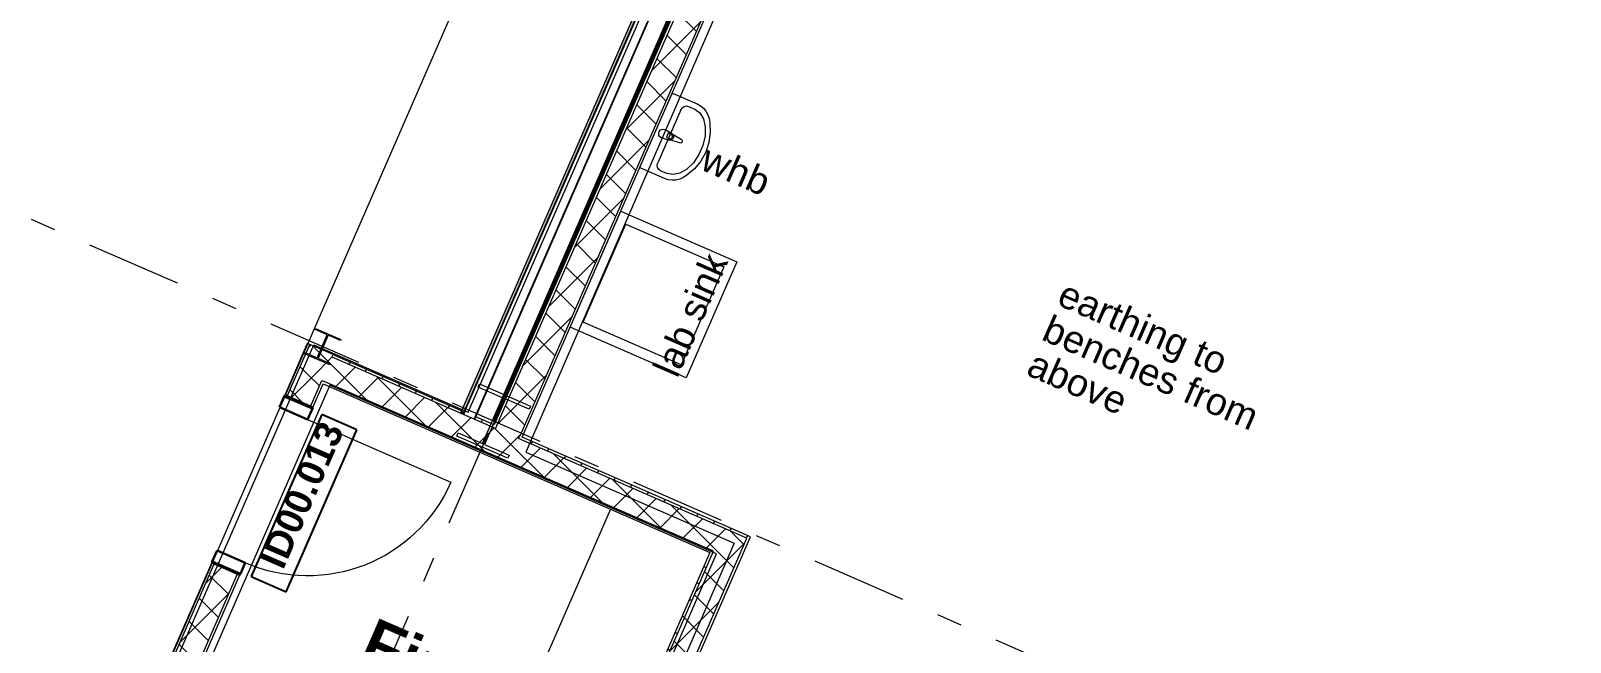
# Model space of a CAD drawing. Header units: millimetres. Extents: x -99530 to 1067232, y -97212 to 137997.
# Drawn here: x -3665 to 4847, y -14791 to -11410 of the extents above; entities that cross this region are included whole.
import ezdxf
from ezdxf.enums import TextEntityAlignment as Align

# ---------------------------------------------------------------- set-up
doc = ezdxf.new("R2010")
doc.units = ezdxf.units.MM
doc.header["$MEASUREMENT"] = 0
doc.linetypes.add('Double Dashed', pattern=[1093.611073, 529.166651, -211.666656, 141.111112, -211.666656])
for name, color, linetype in [('A-25-M_Wall_Int', 7, 'Continuous'), ('COLUMN.IFC Import', 7, 'Continuous'), ('New_A-05-M_Gross_Int_Circulation', 7, 'Continuous'), ('New_A-05-M_Gross_Int_Computing', 7, 'Continuous'), ('New_A-15-MG_Structural_Grid_Phase_2', 7, 'Continuous'), ('New_A-20-M_Floor_Slab', 7, 'Continuous'), ('New_A-25-M_Wall_Int', 7, 'Continuous'), ('New_A-35-M_FFE-Zone', 7, 'Continuous'), ('New_A-35-M_FFE_Sanitary', 7, 'Continuous'), ('New_ArchiCAD Door Markers', 7, 'Continuous'), ('New_ArchiCAD Doors', 7, 'Continuous')]:
    doc.layers.add(name, color=color, linetype=linetype)
for name, color, linetype, lineweight in [('A-25-M_Wall_Int_Pen_No__1', 7, 'Continuous', 13), ('COLUMN.IFC Import_Pen_No__2', 8, 'Continuous', 15), ('New_A-20-M_Floor_Slab_Pen_No__89', 8, 'Continuous', 20), ('New_A-25-M_Wall_Int_Pen_No__1', 7, 'Continuous', 13), ('New_A-35-M_FFE_Sanitary_Pen_No__4', 7, 'Continuous', 20), ('New_A-95-P_Drawing_Pen_No__156', 5, 'Continuous', 50), ('New_A-95-P_Text_1_50_GA_Pen_No__1', 7, 'Continuous', 13), ('New_ArchiCAD Door Markers_Pen_No__1', 7, 'Continuous', 13), ('New_ArchiCAD Door Markers_Pen_No__5', 7, 'Continuous', 25), ('New_ArchiCAD Doors_Pen_No__1', 7, 'Continuous', 13), ('New_ArchiCAD Zone Stamps_Pen_No__6', 7, 'Continuous', 35), ('New_ArchiCAD Zone Stamps_Pen_No__9', 7, 'Continuous', 13)]:
    doc.layers.add(name, color=color, linetype=linetype, lineweight=lineweight)
for name, color, linetype, lineweight, true_color in [('A-25-M_Wall_Int_Pen_No__107', 7, 'Continuous', 15, 0xa6a6a6), ('New_A-05-M_Gross_Int_Circulation_Pen_No__74', 7, 'Continuous', 20, 0x606060), ('New_A-05-M_Gross_Int_Computing_Pen_No__74', 7, 'Continuous', 20, 0x606060), ('New_A-15-MG_Structural_Grid_Phase_2_Pen_No__222', 7, 'Continuous', 13, 0x65af33), ('New_A-25-M_Wall_Int_Pen_No__107', 7, 'Continuous', 15, 0xa6a6a6), ('New_A-35-M_FFE-Zone_Pen_No__74', 7, 'Continuous', 20, 0x606060), ('New_A-35-M_FFE_Sanitary_Pen_No__64', 7, 'Continuous', 20, 0x606060), ('New_ArchiCAD Doors_Pen_No__43', 7, 'Continuous', 30, 0x444444), ('New_ArchiCAD Doors_Pen_No__63', 7, 'Continuous', 20, 0x606060)]:
    doc.layers.add(name, color=color, linetype=linetype, lineweight=lineweight, true_color=true_color)
doc.styles.add('GENERATED_STYLE_1', font='')
doc.styles.add('GENERATED_STYLE_2', font='')
doc.styles.add('GENERATED_STYLE_3', font='')
doc.styles.add('GENERATED_STYLE_4', font='')
doc.styles.get('GENERATED_STYLE_1').set_extended_font_data('Arial', bold=True)
doc.styles.get('GENERATED_STYLE_2').set_extended_font_data('Swis721 BT', bold=True)
doc.styles.get('GENERATED_STYLE_3').set_extended_font_data('Arial')
doc.styles.get('GENERATED_STYLE_4').set_extended_font_data('Swis721 BT')
doc.linetypes.add('Double Slash', pattern='A,0,[6,EC-MA-00-GF-DR-A-00361 Phase 2 Hub Ground Floor GA-S2-P191.Shx,S=15.679012,R=0,X=0,Y=0],-1975.555563,0', length=1975.555563)
pattern_1 = [(66.4404, (0, 0), (-158.7675, 69.2305), [0, -100]), (66.4404, (-59.4, 80.45), (-158.7675, 69.2305), [0, -100])]
pattern_2 = [(45, (0, 0), (-91.9239, 91.9239), []), (135, (0, 0), (91.9239, 91.9239), [])]
pattern_3 = [(156.4404, (0, 0), (69.2305, 158.7675), [0, -100]), (156.4404, (-80.45, -59.4), (69.2305, 158.7675), [0, -100])]
pattern_4 = [(246.4404, (0, 0), (-158.7675, 69.2305), [0, -100]), (246.4404, (59.4, -80.45), (-158.7675, 69.2305), [0, -100])]
pattern_5 = [(66.4404, (0, 0), (-158.7675, 69.2305), [0, -100]), (66.4404, (-59.4, 80.45), (-158.7675, 69.2305), [0, -100])]

# ---------------------------------------------------------------- blocks, each defined once
blk = doc.blocks.new('First Aid_INB 0154_78_2', base_point=(-1492.7, -15963))
at = {"layer": 'New_A-35-M_FFE-Zone_Pen_No__74', "linetype": 'Continuous'}
for p, q in [((-2012.1, -13370.2), (-3095, -15853.8)), ((126.4, -14302.7), (-2012.1, -13370.2)), ((-956.6, -16786.3), (126.4, -14302.7))]:
    blk.add_line(p, q, dxfattribs=at)
at = {"layer": 'New_ArchiCAD Zone Stamps_Pen_No__9'}
for tag, height, style, p in [('ROOM_NAME', 250, 'GENERATED_STYLE_1', (-1758.3, -14650.8)), ('zoneNameLine2', 250, 'GENERATED_STYLE_1', (-1946.7, -15082.9)), ('ROOM_NUMBER', 200, 'GENERATED_STYLE_3', (-2135.1, -15503.6)), ('measuredAreaCode', 200, 'GENERATED_STYLE_3', (-2292.2, -15863.7)), ('DUMMY_649', 200, 'GENERATED_STYLE_3', (-1984.8, -15997.8)), ('DUMMY_650', 200, 'GENERATED_STYLE_3', (-1635.2, -16150.2)), ('DUMMY_651', 133.3, 'GENERATED_STYLE_3', (-1356, -16256.7))]:
    blk.add_attdef(tag, text='', height=height, rotation=336.44041, dxfattribs=dict(at, style=style)).set_placement(p, align=Align.TOP_LEFT)
blk = doc.blocks.new('Reception _ Foyer_INB 0101_83_2', base_point=(-14362.8, -24718.3))
at = {"layer": 'New_A-05-M_Gross_Int_Circulation_Pen_No__74', "linetype": 'Continuous'}
for p, q in [((-1246.5, -13518.5), (366.7, -9818.9)), ((-4021, -17551.9), (-2100, -13146.4)), ((-2100, -13146.4), (-1246.5, -13518.5))]:
    blk.add_line(p, q, dxfattribs=at)
at = {"layer": 'New_ArchiCAD Zone Stamps_Pen_No__6'}
for tag, height, style, p in [('ROOM_NAME', 250, 'GENERATED_STYLE_1', (-15222, -23147.2)), ('zoneNameLine2', 250, 'GENERATED_STYLE_1', (-15410.4, -23579.3)), ('ROOM_NUMBER', 200, 'GENERATED_STYLE_3', (-15598.9, -24000)), ('measuredAreaCode', 200, 'GENERATED_STYLE_3', (-15755.9, -24360.1)), ('DUMMY_649', 200, 'GENERATED_STYLE_3', (-15448.5, -24494.2)), ('DUMMY_650', 200, 'GENERATED_STYLE_3', (-14819.3, -24768.5)), ('DUMMY_651', 133.3, 'GENERATED_STYLE_3', (-14540, -24875.1))]:
    blk.add_attdef(tag, text='', height=height, rotation=336.44041, dxfattribs=dict(at, style=style)).set_placement(p, align=Align.TOP_LEFT)
blk = doc.blocks.new('Image Engineering Workshop_INB 0108_97_2', base_point=(4436.2, -10684.3))
at = {"layer": 'New_A-05-M_Gross_Int_Computing_Pen_No__74', "linetype": 'Continuous'}
for p, q in [((2232.2, -6454.7), (-927, -13740.2)), ((-927, -13740.2), (224.5, -14242.3)), ((224.5, -14242.3), (-898.6, -16824.5))]:
    blk.add_line(p, q, dxfattribs=at)
at = {"layer": 'New_ArchiCAD Zone Stamps_Pen_No__6'}
for tag, height, style, p in [('ROOM_NAME', 250, 'GENERATED_STYLE_1', (2680.7, -8722.4)), ('zoneNameLine2', 250, 'GENERATED_STYLE_1', (2492.3, -9154.5)), ('ROOM_NUMBER', 200, 'GENERATED_STYLE_3', (2303.8, -9575.2)), ('measuredAreaCode', 200, 'GENERATED_STYLE_3', (2146.8, -9935.3)), ('ROOM_WALLS_PRM', 200, 'GENERATED_STYLE_3', (2454.2, -10069.4)), ('DUMMY_649', 200, 'GENERATED_STYLE_3', (3083.4, -10343.7)), ('DUMMY_650', 133.3, 'GENERATED_STYLE_3', (3362.7, -10450.3))]:
    blk.add_attdef(tag, text='', height=height, rotation=336.44041, dxfattribs=dict(at, style=style)).set_placement(p, align=Align.TOP_LEFT)
blk = doc.blocks.new('Slab_35_2', base_point=(-44734.1, -52924.7))
at = {"layer": 'New_A-20-M_Floor_Slab_Pen_No__89', "linetype": 'Continuous', "flags": 128}
blk.add_lwpolyline([(-44734.1, -52924.7), (-44734.3, -52924.7, -0.179811), (-34721.5, -33027.7), (-34721.9, -33027.2), (-25959.6, -24873.2), (-20981.6, -27043.9), (-17009.6, -17934.7), (-17703.3, -17189.1), (-11222.9, -11158.5), (-10852.6, -11556.4), (-2918.7, -4173.2), (921.4, -599.8), (3259.5, -1619.3), (2636.4, -2195.9), (2144.4, -3324.3), (-4596.3, -18782.9), (-10337.1, -31948.3), (-13252, -30677.2), (-20095.3, -46371.2, -0.415568), (-30017.2, -50195.9), (-38342, -69287.7, -0.234037), (-41521.4, -64901.1, -0.022084), (-42146.9, -60901.4), (-44895.7, -59706.6, -0.043731)], format="xyb", close=True, dxfattribs=at)
blk = doc.blocks.new('Door 19_9')
at = {"layer": 'New_ArchiCAD Doors_Pen_No__1', "linetype": 'Continuous'}
for p, q in [((-505, 0), (-505, -15)), ((505, 0), (505, -15)), ((-505, -15), (-505, -155)), ((505, -15), (505, -155)), ((-505, -155), (-505, -170)), ((505, -155), (505, -170))]:
    blk.add_line(p, q, dxfattribs=at)
at = {"layer": 'New_ArchiCAD Doors_Pen_No__43', "linetype": 'Continuous'}
for p, q in [((-498, 0), (-505, 0)), ((-505, 0), (-505, -170)), ((-432, 0), (-498, 0)), ((-498, 0), (-498, -170)), ((-432, -170), (-432, 0)), ((498, 0), (432, 0)), ((432, 0), (432, -170)), ((498, 0), (505, 0)), ((498, -170), (498, 0)), ((505, 0), (505, -170)), ((-498, -170), (-505, -170)), ((-498, -170), (-432, -170)), ((432, -170), (498, -170)), ((498, -170), (505, -170))]:
    blk.add_line(p, q, dxfattribs=at)
at = {"layer": 'New_ArchiCAD Doors_Pen_No__63', "linetype": 'Continuous'}
blk.add_line((432, 0), (432, 864), dxfattribs=at)
blk.add_arc((432, 0), 864, 90, 180, dxfattribs=at)
blk = doc.blocks.new('Door Stamp 17_28')
at = {"layer": 'New_ArchiCAD Door Markers_Pen_No__5', "linetype": 'Continuous'}
for p, q in [((488.6, -230), (-488.6, -230)), ((-488.6, -230), (-488.6, -441.8)), ((488.6, -441.8), (488.6, -230)), ((-488.6, -441.8), (488.6, -441.8)), ((-488.6, -441.8), (488.6, -441.8))]:
    blk.add_line(p, q, dxfattribs=at)
at = {"layer": 'New_ArchiCAD Door Markers_Pen_No__1', "style": 'GENERATED_STYLE_2'}
blk.add_attdef('AC_WIDO_ID', text='', height=150, dxfattribs=at).set_placement((-429.7, -397), align=Align.BOTTOM_LEFT)
blk = doc.blocks.new('Wall_372_2', base_point=(-4088, -17615.2))
at = {"layer": 'New_A-25-M_Wall_Int_Pen_No__107', "linetype": 'Continuous'}
h = blk.add_hatch(dxfattribs=at)
h.set_pattern_fill('Plaster_0002', color=256, style=0, pattern_type=2)
h.set_pattern_definition(pattern_1)
h.paths.add_polyline_path([(-2136.1, -13138.8), (-2260.9, -13425), (-2247.1, -13431), (-2122.3, -13144.8)])
h = blk.add_hatch(dxfattribs=at)
h.set_pattern_fill('Concrete_Block_0002', color=256, style=0, pattern_type=2)
h.set_pattern_definition(pattern_2)
h.paths.add_polyline_path([(-2128.3, -13158.5), (-2184.3, -13286.9), (-2055.9, -13342.8), (-2000, -13214.5)])
h = blk.add_hatch(dxfattribs=at)
h.set_pattern_fill('Concrete_Block_0002', color=256, style=0, pattern_type=2)
h.set_pattern_definition(pattern_2)
h.paths.add_polyline_path([(-2000, -13214.5), (-1994, -13200.7), (-2122.3, -13144.8), (-2128.3, -13158.5)])
h = blk.add_hatch(dxfattribs=at)
h.set_pattern_fill('Concrete_Block_0002', color=256, style=0, pattern_type=2)
h.set_pattern_definition(pattern_2)
h.paths.add_polyline_path([(-2000, -13214.5), (-2055.9, -13342.8), (-2042.2, -13348.8), (-1986.2, -13220.5)])
h = blk.add_hatch(dxfattribs=at)
h.set_pattern_fill('Plaster_0002', color=256, style=0, pattern_type=2)
h.set_pattern_definition(pattern_1)
h.paths.add_polyline_path([(-1994, -13200.7), (-2000, -13214.5), (-1986.2, -13220.5), (-1980.2, -13206.7)])
h = blk.add_hatch(dxfattribs=at)
h.set_pattern_fill('Concrete_Block_0002', color=256, style=0, pattern_type=2)
h.set_pattern_definition(pattern_2)
h.paths.add_polyline_path([(-2184.3, -13286.9), (-2247.1, -13431), (-2118.8, -13486.9), (-2055.9, -13342.8)])
h = blk.add_hatch(dxfattribs=at)
h.set_pattern_fill('Plaster_0002', color=256, style=0, pattern_type=2)
h.set_pattern_definition(pattern_1)
h.paths.add_polyline_path([(-2061.9, -13356.6), (-2118.8, -13486.9), (-2105, -13492.9), (-2048.2, -13362.6)])
h = blk.add_hatch(dxfattribs=at)
h.set_pattern_fill('Plaster_0002', color=256, style=0, pattern_type=2)
h.set_pattern_definition(pattern_1)
h.paths.add_polyline_path([(-2055.9, -13342.8), (-2061.9, -13356.6), (-2048.2, -13362.6), (-2042.2, -13348.8)])
h = blk.add_hatch(dxfattribs=at)
h.set_pattern_fill('Plaster_0002', color=256, style=0, pattern_type=2)
h.set_pattern_definition(pattern_1)
h.paths.add_polyline_path([(-3387.7, -16009.2), (-3374, -16015.2), (-2650.8, -14356.8), (-2664.6, -14350.8)])
h = blk.add_hatch(dxfattribs=at)
h.set_pattern_fill('Concrete_Block_0002', color=256, style=0, pattern_type=2)
h.set_pattern_definition(pattern_2)
h.paths.add_polyline_path([(-2650.8, -14356.8), (-3279.2, -15798), (-3150.9, -15853.9), (-2522.5, -14412.7)])
h = blk.add_hatch(dxfattribs=at)
h.set_pattern_fill('Plaster_0002', color=256, style=0, pattern_type=2)
h.set_pattern_definition(pattern_1)
h.paths.add_polyline_path([(-3144.9, -15840.2), (-3131.2, -15846.2), (-2508.7, -14418.7), (-2522.5, -14412.7)])
at = {"layer": 'New_A-25-M_Wall_Int_Pen_No__1', "linetype": 'Continuous'}
for p, q in [((-2247.1, -13431), (-2122.3, -13144.8)), ((-2000, -13214.5), (-1994, -13200.7)), ((-1986.2, -13220.5), (-2000, -13214.5)), ((-2118.8, -13486.9), (-2055.9, -13342.8)), ((-2055.9, -13342.8), (-2042.2, -13348.8)), ((-2247.1, -13431), (-2260.9, -13425)), ((-2118.8, -13486.9), (-2247.1, -13431)), ((-2105, -13492.9), (-2118.8, -13486.9)), ((-3374, -16015.2), (-2650.8, -14356.8)), ((-2650.8, -14356.8), (-2664.6, -14350.8)), ((-2522.5, -14412.7), (-2650.8, -14356.8)), ((-3150.9, -15853.9), (-2522.5, -14412.7)), ((-2508.7, -14418.7), (-2522.5, -14412.7))]:
    blk.add_line(p, q, dxfattribs=at)
at = {"layer": 'New_A-25-M_Wall_Int_Pen_No__1', "linetype": 'Continuous', "flags": 128}
for points in [[(-2136.1, -13138.8), (-2260.9, -13425)], [(-2122.3, -13144.8), (-2136.1, -13138.8)], [(-1994, -13200.7), (-2122.3, -13144.8)], [(-1980.2, -13206.7), (-1994, -13200.7)], [(-2105, -13492.9), (-2048.2, -13362.6)], [(-2664.6, -14350.8), (-3387.7, -16009.2)], [(-3131.2, -15846.2), (-2508.7, -14418.7)]]:
    blk.add_lwpolyline(points, dxfattribs=at)
at = {"layer": 'New_ArchiCAD Door Markers'}
ref = blk.add_blockref('Door Stamp 17_28', (-2462.7, -13887.9), dxfattribs=dict(at, rotation=66.4404115839965))
ref.add_attrib('AC_WIDO_ID', 'ID00.013', dxfattribs={"layer": 'New_ArchiCAD Door Markers_Pen_No__1', "color": 7, "height": 150, "rotation": 66.44041, "style": 'GENERATED_STYLE_2'}).set_placement((-2229.5, -14413.6), align=Align.BOTTOM_LEFT)
at = {"layer": 'New_ArchiCAD Doors', "color": 251, "linetype": 'Continuous', "lineweight": 20, "true_color": 0x606060, "xscale": -1, "zscale": 1000, "rotation": 246.4404115839965}
blk.add_blockref('Door 19_9', (-2306.9, -13955.8), dxfattribs=at)
blk = doc.blocks.new('Wall_373_2', base_point=(-2204, -13294.6))
at = {"layer": 'A-25-M_Wall_Int_Pen_No__107', "linetype": 'Continuous'}
blk.add_hatch(color=256, dxfattribs=at).paths.add_polyline_path([(-1288.7, -13524.7), (-1274.9, -13530.6), (-1268.9, -13516.9), (-1282.7, -13510.9)])
at = {"layer": 'A-25-M_Wall_Int_Pen_No__107', "linetype": 'Continuous', "lineweight": 0, "true_color": 0x535353}
for points in [[(-1274.9, -13530.6), (-1272.2, -13531.8), (-1266.2, -13518.1), (-1268.9, -13516.9)], [(-1213.5, -13557.4), (-1210.7, -13558.6), (-1204.7, -13544.9), (-1207.5, -13543.7)]]:
    blk.add_hatch(color=251, dxfattribs=at).paths.add_polyline_path(points)
at = {"layer": 'New_A-25-M_Wall_Int_Pen_No__107', "linetype": 'Continuous'}
h = blk.add_hatch(dxfattribs=at)
h.set_pattern_fill('Concrete_Block_0002', color=256, style=0, pattern_type=2)
h.set_pattern_definition(pattern_2)
h.paths.add_polyline_path([(-1095.9, -13608.7), (-1986.2, -13220.5), (-2042.2, -13348.8), (-1151.8, -13737.1)])
h = blk.add_hatch(dxfattribs=at)
h.set_pattern_fill('Plaster_0002', color=256, style=0, pattern_type=2)
h.set_pattern_definition(pattern_3)
h.paths.add_polyline_path([(-1282.7, -13510.9), (-1980.2, -13206.7), (-1986.2, -13220.5), (-1288.7, -13524.7)])
h = blk.add_hatch(dxfattribs=at)
h.set_pattern_fill('Plaster_0002', color=256, style=0, pattern_type=2)
h.set_pattern_definition(pattern_3)
h.paths.add_polyline_path([(110, -14287.3), (-2042.2, -13348.8), (-2048.2, -13362.6), (90.2, -14295)])
h = blk.add_hatch(dxfattribs=at)
h.set_pattern_fill('Plaster_0002', color=256, style=0, pattern_type=2)
h.set_pattern_definition(pattern_3)
h.paths.add_polyline_path([(-1210.7, -13558.6), (-1109.6, -13602.7), (-1103.6, -13589), (-1204.7, -13544.9)])
h = blk.add_hatch(dxfattribs=at)
h.set_pattern_fill('Concrete_Block_0002', color=256, style=0, pattern_type=2)
h.set_pattern_definition(pattern_2)
h.paths.add_polyline_path([(-1151.8, -13737.1), (-1023.5, -13793), (-967.5, -13664.7), (-1095.9, -13608.7)])
h = blk.add_hatch(dxfattribs=at)
h.set_pattern_fill('Plaster_0002', color=256, style=0, pattern_type=2)
h.set_pattern_definition(pattern_3)
h.paths.add_polyline_path([(-1109.6, -13602.7), (-1095.9, -13608.7), (-1089.9, -13595), (-1103.6, -13589)])
h = blk.add_hatch(dxfattribs=at)
h.set_pattern_fill('Concrete_Block_0002', color=256, style=0, pattern_type=2)
h.set_pattern_definition(pattern_2)
h.paths.add_polyline_path([(-1095.9, -13608.7), (-967.5, -13664.7), (-961.5, -13650.9), (-1089.9, -13595)])
h = blk.add_hatch(dxfattribs=at)
h.set_pattern_fill('Concrete_Block_0002', color=256, style=0, pattern_type=2)
h.set_pattern_definition(pattern_2)
h.paths.add_polyline_path([(-1023.5, -13793), (110, -14287.3), (294.3, -14214.9), (-967.5, -13664.7)])
h = blk.add_hatch(dxfattribs=at)
h.set_pattern_fill('Plaster_0002', color=256, style=0, pattern_type=2)
h.set_pattern_definition(pattern_3)
h.paths.add_polyline_path([(-967.5, -13664.7), (-953.8, -13670.7), (-947.8, -13656.9), (-961.5, -13650.9)])
h = blk.add_hatch(dxfattribs=at)
h.set_pattern_fill('Plaster_0002', color=256, style=0, pattern_type=2)
h.set_pattern_definition(pattern_3)
h.paths.add_polyline_path([(-953.8, -13670.7), (294.3, -14214.9), (314, -14207.1), (-947.8, -13656.9)])
at = {"layer": 'A-25-M_Wall_Int_Pen_No__1', "linetype": 'Continuous'}
for p, q in [((-1282.7, -13510.9), (-1288.7, -13524.7)), ((-1268.9, -13516.9), (-1274.9, -13530.6)), ((-1266.2, -13518.1), (-1272.2, -13531.8)), ((-1207.5, -13543.7), (-1213.5, -13557.4)), ((-1210.7, -13558.6), (-1204.7, -13544.9))]:
    blk.add_line(p, q, dxfattribs=at)
at = {"layer": 'New_A-25-M_Wall_Int_Pen_No__1', "linetype": 'Continuous'}
for p, q in [((-1095.9, -13608.7), (-1986.2, -13220.5)), ((110, -14287.3), (-2042.2, -13348.8)), ((-1089.9, -13595), (-1095.9, -13608.7)), ((-967.5, -13664.7), (-961.5, -13650.9)), ((294.3, -14214.9), (-967.5, -13664.7))]:
    blk.add_line(p, q, dxfattribs=at)
at = {"layer": 'New_A-25-M_Wall_Int_Pen_No__1', "linetype": 'Continuous', "flags": 128}
for points in [[(-1282.7, -13510.9), (-1980.2, -13206.7)], [(-2048.2, -13362.6), (90.2, -14295)], [(-1103.6, -13589), (-1204.7, -13544.9)], [(314, -14207.1), (-947.8, -13656.9)]]:
    blk.add_lwpolyline(points, dxfattribs=at)
blk = doc.blocks.new('Wall_381_2', base_point=(2185.8, -6470.5))
at = {"layer": 'New_A-25-M_Wall_Int_Pen_No__107', "linetype": 'Continuous'}
h = blk.add_hatch(dxfattribs=at)
h.set_pattern_fill('Concrete_Block_0002', color=256, style=0, pattern_type=2)
h.set_pattern_definition(pattern_2)
h.paths.add_polyline_path([(2049.8, -6394.8), (-1089.9, -13595), (-961.5, -13650.9), (2234.1, -6322.4)])
h = blk.add_hatch(dxfattribs=at)
h.set_pattern_fill('Plaster_0002', color=256, style=0, pattern_type=2)
h.set_pattern_definition(pattern_4)
h.paths.add_polyline_path([(2234.1, -6322.4), (-961.5, -13650.9), (-947.8, -13656.9), (2253.8, -6314.7)])
h = blk.add_hatch(dxfattribs=at)
h.set_pattern_fill('Plaster_0002', color=256, style=0, pattern_type=2)
h.set_pattern_definition(pattern_4)
h.paths.add_polyline_path([(2030, -6402.5), (-1103.6, -13589), (-1089.9, -13595), (2049.8, -6394.8)])
at = {"layer": 'New_A-25-M_Wall_Int_Pen_No__1', "linetype": 'Continuous'}
for p, q in [((2234.1, -6322.4), (-961.5, -13650.9)), ((2049.8, -6394.8), (-1089.9, -13595))]:
    blk.add_line(p, q, dxfattribs=at)
at = {"layer": 'New_A-25-M_Wall_Int_Pen_No__1', "linetype": 'Continuous', "flags": 128}
for points in [[(-947.8, -13656.9), (2253.8, -6314.7)], [(2030, -6402.5), (-1103.6, -13589)]]:
    blk.add_lwpolyline(points, dxfattribs=at)
blk = doc.blocks.new('Wall_384_2', base_point=(90.2, -14295))
at = {"layer": 'New_A-25-M_Wall_Int_Pen_No__107', "linetype": 'Continuous'}
h = blk.add_hatch(dxfattribs=at)
h.set_pattern_fill('Concrete_Block_0002', color=256, style=0, pattern_type=2)
h.set_pattern_definition(pattern_2)
h.paths.add_polyline_path([(-850.6, -16840.6), (294.3, -14214.9), (110, -14287.3), (-979, -16784.6)])
h = blk.add_hatch(dxfattribs=at)
h.set_pattern_fill('Plaster_0002', color=256, style=0, pattern_type=2)
h.set_pattern_definition(pattern_5)
h.paths.add_polyline_path([(-836.9, -16846.6), (314, -14207.1), (294.3, -14214.9), (-850.6, -16840.6)])
h = blk.add_hatch(dxfattribs=at)
h.set_pattern_fill('Plaster_0002', color=256, style=0, pattern_type=2)
h.set_pattern_definition(pattern_5)
h.paths.add_polyline_path([(-979, -16784.6), (110, -14287.3), (90.2, -14295), (-992.7, -16778.6)])
at = {"layer": 'New_A-25-M_Wall_Int_Pen_No__1', "linetype": 'Continuous'}
for p, q in [((-850.6, -16840.6), (294.3, -14214.9)), ((-979, -16784.6), (110, -14287.3))]:
    blk.add_line(p, q, dxfattribs=at)
at = {"layer": 'New_A-25-M_Wall_Int_Pen_No__1', "linetype": 'Continuous', "flags": 128}
for points in [[(-836.9, -16846.6), (314, -14207.1)], [(90.2, -14295), (-992.7, -16778.6)]]:
    blk.add_lwpolyline(points, dxfattribs=at)
blk = doc.blocks.new('Wall_474_2', base_point=(-1272.7, -13700.7))
at = {"layer": 'A-25-M_Wall_Int_Pen_No__107', "linetype": 'Continuous', "lineweight": 0, "true_color": 0x535353}
for points in [[(-1204.7, -13544.9), (1928.9, -6358.5), (1926.1, -6357.3), (-1207.5, -13543.7)], [(380.1, -9735.3), (-1268.9, -13516.9), (-1266.2, -13518.1), (382.8, -9736.5)]]:
    blk.add_hatch(color=251, dxfattribs=at).paths.add_polyline_path(points)
at = {"layer": 'A-25-M_Wall_Int_Pen_No__107', "linetype": 'Continuous'}
blk.add_hatch(color=256, dxfattribs=at).paths.add_polyline_path([(333.5, -9804.4), (-1282.7, -13510.9), (-1268.9, -13516.9), (347.3, -9810.4)])
at = {"layer": 'A-25-M_Wall_Int_Pen_No__1', "linetype": 'Continuous'}
for p, q in [((-1207.5, -13543.7), (1926.1, -6357.3)), ((-1266.2, -13518.1), (382.8, -9736.5)), ((-1268.9, -13516.9), (347.3, -9810.4))]:
    blk.add_line(p, q, dxfattribs=at)
at = {"layer": 'A-25-M_Wall_Int_Pen_No__1', "linetype": 'Continuous', "flags": 128}
for points in [[(-1204.7, -13544.9), (1928.9, -6358.5)], [(333.5, -9804.4), (-1282.7, -13510.9)]]:
    blk.add_lwpolyline(points, dxfattribs=at)
blk = doc.blocks.new('Column 24')
at = {"layer": 'COLUMN.IFC Import_Pen_No__2', "linetype": 'Continuous'}
for p, q in [((-76.1, 76.2), (76.1, 76.2)), ((-76.1, 69.4), (-76.1, 76.2)), ((-2.9, 69.4), (-76.1, 69.4)), ((-2.9, -69.4), (-2.9, 69.4)), ((2.9, 69.4), (2.9, -69.4)), ((76.1, 69.4), (2.9, 69.4)), ((76.1, 76.2), (76.1, 69.4)), ((-76.1, -69.4), (-2.9, -69.4)), ((-76.1, -76.2), (-76.1, -69.4)), ((76.1, -76.2), (-76.1, -76.2)), ((2.9, -69.4), (76.1, -69.4)), ((76.1, -69.4), (76.1, -76.2))]:
    blk.add_line(p, q, dxfattribs=at)
blk = doc.blocks.new('Column 97')
at = {"layer": 'COLUMN.IFC Import_Pen_No__2', "linetype": 'Continuous'}
for p, q in [((-153.7, 157.25), (153.7, 157.25)), ((-153.7, 138.55), (-153.7, 157.25)), ((-6, 138.55), (-153.7, 138.55)), ((-6, -138.55), (-6, 138.55)), ((6, 138.55), (6, -138.55)), ((153.7, 138.55), (6, 138.55)), ((153.7, 157.25), (153.7, 138.55)), ((-153.7, -138.55), (-6, -138.55)), ((-153.7, -157.25), (-153.7, -138.55)), ((153.7, -157.25), (-153.7, -157.25)), ((6, -138.55), (153.7, -138.55)), ((153.7, -138.55), (153.7, -157.25))]:
    blk.add_line(p, q, dxfattribs=at)
blk = doc.blocks.new('Cabinet Base Triple Door 19_2')
at = {"layer": 'New_A-35-M_FFE_Sanitary_Pen_No__4', "linetype": 'Continuous'}
for p, q in [((0, 600), (1479.4, 600)), ((895.5, 555), (895.5, 95)), ((1425.5, 575), (915.5, 575)), ((1190.4, 559), (1150.5, 559)), ((1150.5, 559), (1150.5, 494)), ((1161.5, 545), (1161.5, 347.1)), ((1161.5, 494), (1161.5, 545)), ((1179.5, 347.2), (1179.5, 545)), ((1179.5, 545), (1179.5, 494)), ((1190.4, 494), (1190.4, 559)), ((1445.5, 95), (1445.5, 555)), ((945.5, 455), (945.5, 145)), ((1375.5, 475), (965.5, 475)), ((1150.5, 494), (1161.5, 494)), ((1161.5, 493), (1150.8, 493)), ((1150.8, 493), (1150.8, 458)), ((1150.8, 458), (1161.5, 458)), ((1161.5, 458), (1161.5, 493)), ((1179.5, 494), (1190.4, 494)), ((1190.2, 493), (1179.5, 493)), ((1179.5, 493), (1179.5, 458)), ((1179.5, 458), (1190.2, 458)), ((1190.2, 458), (1190.2, 493)), ((1395.5, 145), (1395.5, 455)), ((965.5, 125), (1375.5, 125)), ((0, 0), (1479.4, 0)), ((915.5, 75), (1425.5, 75))]:
    blk.add_line(p, q, dxfattribs=at)
for centre, radius, start, end in [((915.5, 555), 20, 90, 180), ((1170.5, 545), 9, 0, 180), ((1170.5, 545), 9, 0, 180), ((1425.5, 555), 20, 0, 90), ((965.5, 455), 20, 90, 180), ((1375.5, 455), 20, 0, 90), ((1170.5, 347.1), 9, 180.14724, 0.14724), ((915.5, 95), 20, 180, 270), ((965.5, 145), 20, 180, 270), ((1375.5, 145), 20, 270, 0), ((1425.5, 95), 20, 270, 0)]:
    blk.add_arc(centre, radius, start, end, dxfattribs=at)
blk.add_point((965.5, 125), dxfattribs=at)
blk = doc.blocks.new('Basin 19_2')
at = {"layer": 'New_A-35-M_FFE_Sanitary_Pen_No__64', "linetype": 'Continuous'}
for p, q in [((-218.2, 0), (-219.4, -0.1)), ((0, 0), (-218.2, 0)), ((218.2, 0), (0, 0)), ((219.4, -0.1), (218.2, 0)), ((-224.9, -5.2), (-225, -6.3)), ((-225, -6.3), (-225, -150)), ((-224.6, -4.1), (-224.9, -5.2)), ((-224.1, -3.1), (-224.6, -4.1)), ((-223.4, -2.2), (-224.1, -3.1)), ((-222.6, -1.5), (-223.4, -2.2)), ((-221.6, -0.8), (-222.6, -1.5)), ((-220.5, -0.4), (-221.6, -0.8)), ((-219.4, -0.1), (-220.5, -0.4)), ((-160.2, -81.2), (160.2, -81.2)), ((-25, -43.8), (-21, -85.7)), ((-13.6, -83.5), (-13.6, -68.7)), ((-13.6, -68.7), (13.6, -68.7)), ((13.6, -68.7), (13.6, -83.5)), ((21, -85.7), (25, -43.8)), ((220.5, -0.4), (219.4, -0.1)), ((221.6, -0.8), (220.5, -0.4)), ((222.6, -1.5), (221.6, -0.8)), ((223.4, -2.2), (222.6, -1.5)), ((224.1, -3.1), (223.4, -2.2)), ((224.6, -4.1), (224.1, -3.1)), ((224.9, -5.2), (224.6, -4.1)), ((225, -6.3), (224.9, -5.2)), ((225, -150), (225, -6.3)), ((-225, -150), (-223, -171.2)), ((-194.3, -112.5), (-194.3, -150)), ((-194.3, -150), (-186.4, -184.3)), ((-17.7, -95.2), (-11.1, -148.2)), ((11.1, -148.2), (17.7, -95.2)), ((186.4, -184.3), (194.3, -150)), ((194.3, -150), (194.3, -112.5)), ((223, -171.2), (225, -150)), ((-223, -171.2), (-217.1, -191.7)), ((-217.1, -191.7), (-207.4, -211)), ((-207.4, -211), (-194.2, -228.5)), ((-194.2, -228.5), (-177.9, -243.7)), ((-186.4, -184.3), (-163.5, -215.9)), ((-177.9, -243.7), (-159.1, -256.1)), ((-163.5, -215.9), (-127.3, -242.1)), ((-127.3, -242.1), (-80.7, -260.9)), ((80.7, -260.9), (127.3, -242.1)), ((127.3, -242.1), (163.5, -215.9)), ((159.1, -256.1), (177.9, -243.7)), ((163.5, -215.9), (186.4, -184.3)), ((177.9, -243.7), (194.2, -228.5)), ((194.2, -228.5), (207.4, -211)), ((207.4, -211), (217.1, -191.7)), ((217.1, -191.7), (223, -171.2)), ((-159.1, -256.1), (-109.5, -280.2)), ((-109.5, -280.2), (-55.8, -295)), ((-80.7, -260.9), (-27.7, -270.6)), ((-55.8, -295), (0, -300)), ((-27.7, -270.6), (27.7, -270.6)), ((0, -300), (55.8, -295)), ((27.7, -270.6), (80.7, -260.9)), ((55.8, -295), (109.5, -280.2)), ((109.5, -280.2), (159.1, -256.1))]:
    blk.add_line(p, q, dxfattribs=at)
for centre, radius, start, end in [((0, -43.8), 25, 0, 180), ((0, -83.5), 13.6, 180, 0), ((0, -83.8), 21.1, 185.16961, 212.77103), ((0, -83.8), 21.1, 212.77103, 327.22897), ((0, -146.8), 11.2, 187.13892, 352.86108), ((0, -83.8), 21.1, 327.22897, 354.83039)]:
    blk.add_arc(centre, radius, start, end, dxfattribs=at)
for centre, start_param, end_param in [((-160.2, -112.5), 4.712389, 6.283185), ((160.2, -112.5), 3.141593, 4.712389)]:
    blk.add_ellipse(centre, major_axis=(-34.1, 0), ratio=0.916667, start_param=start_param, end_param=end_param, dxfattribs=at)
blk = doc.blocks.new('Mop Sink 19')
at = {"layer": 'New_A-35-M_FFE_Sanitary_Pen_No__64', "linetype": 'Continuous'}
for p, q in [((350, 0), (-350, 0)), ((-350, 0), (-350, -700)), ((350, -700), (350, 0)), ((-295, -55), (-295, -645)), ((295, -55), (-295, -55)), ((295, -645), (295, -55)), ((-295, -645), (295, -645)), ((-350, -700), (350, -700))]:
    blk.add_line(p, q, dxfattribs=at)
blk = doc.blocks.new('Standard grid marker_8')
at = {"layer": 'New_A-15-MG_Structural_Grid_Phase_2_Pen_No__222', "linetype": 'Double Dashed'}
blk.add_line((705.1, 0), (32130.3, 0), dxfattribs=at)
at = {"layer": 'New_A-15-MG_Structural_Grid_Phase_2_Pen_No__222', "style": 'GENERATED_STYLE_4'}
for tag, p in [('AC_MarkerText_1_0', (-500, 43.4)), ('AC_MarkerText_1_1', (33335.4, 43.4))]:
    blk.add_attdef(tag, text='', height=350, rotation=180, dxfattribs=at).set_placement(p, align=Align.MIDDLE_CENTER)
blk = doc.blocks.new('Standard grid marker_20')
at = {"layer": 'New_A-15-MG_Structural_Grid_Phase_2_Pen_No__222', "linetype": 'Double Dashed'}
blk.add_line((1905, 0), (37382, 0), dxfattribs=at)
at = {"layer": 'New_A-15-MG_Structural_Grid_Phase_2_Pen_No__222', "style": 'GENERATED_STYLE_4'}
for tag, p in [('AC_MarkerText_1_0', (-500, 946.2)), ('AC_MarkerText_1_1', (39787, 946.2))]:
    blk.add_attdef(tag, text='', height=350, rotation=270, dxfattribs=at).set_placement(p, align=Align.MIDDLE_CENTER)

msp = doc.modelspace()

# ---------------------------------------------------------------- linework, layer by layer
at = {"layer": 'New_A-95-P_Drawing_Pen_No__156', "linetype": 'Double Slash', "flags": 128}
msp.add_lwpolyline([(1958.2, -6540.7), (-1106.1, -13568.1)], dxfattribs=at)

# ---------------------------------------------------------------- block references
at = {"layer": 'A-25-M_Wall_Int', "color": 250, "lineweight": 50, "true_color": 0x2a2a2a}
msp.add_blockref('Wall_474_2', (-1272.7, -13700.7), dxfattribs=at)
at = {"layer": 'COLUMN.IFC Import', "linetype": 'Continuous', "zscale": 1000, "rotation": 336.4404115839877}
for name, p in [('Column 24', (-2051, -13156)), ('Column 97', (-1105.9, -13568.1))]:
    msp.add_blockref(name, p, dxfattribs=at)
at = {"layer": 'New_A-05-M_Gross_Int_Circulation', "linetype": 'Continuous'}
msp.add_blockref('Reception _ Foyer_INB 0101_83_2', (-14362.8, -24718.3), dxfattribs=at)
at = {"layer": 'New_A-05-M_Gross_Int_Computing', "linetype": 'Continuous'}
msp.add_blockref('Image Engineering Workshop_INB 0108_97_2', (4436.2, -10684.3), dxfattribs=at)
at = {"layer": 'New_A-15-MG_Structural_Grid_Phase_2', "color": 8, "linetype": 'Continuous', "lineweight": 15, "zscale": 1000}
for name, p, rotation in [('Standard grid marker_20', (-9543.7, -32918), 66.44041158399293), ('Standard grid marker_8', (15837, -20956.1), 156.4404115839929)]:
    msp.add_blockref(name, p, dxfattribs=dict(at, rotation=rotation))
at = {"layer": 'New_A-20-M_Floor_Slab', "color": 8, "linetype": 'Continuous', "lineweight": 20}
msp.add_blockref('Slab_35_2', (-44734.1, -52924.7), dxfattribs=at)
at = {"layer": 'New_A-25-M_Wall_Int', "color": 250, "lineweight": 50, "true_color": 0x2a2a2a}
for name, p in [('Wall_381_2', (2185.8, -6470.5)), ('Wall_372_2', (-4088, -17615.2)), ('Wall_373_2', (-2204, -13294.6)), ('Wall_384_2', (90.2, -14295))]:
    msp.add_blockref(name, p, dxfattribs=at)
at = {"layer": 'New_A-35-M_FFE-Zone', "linetype": 'Continuous'}
ref = msp.add_blockref('First Aid_INB 0154_78_2', (-1492.7, -15963), dxfattribs=at)
ref.add_attrib('ROOM_NAME', 'First Aid', dxfattribs={"layer": 'New_ArchiCAD Zone Stamps_Pen_No__9', "color": 7, "height": 250, "rotation": 336.44041, "style": 'GENERATED_STYLE_1'}).set_placement((-1758.3, -14650.8), align=Align.TOP_LEFT)
at = {"layer": 'New_A-35-M_FFE_Sanitary', "color": 251, "linetype": 'Continuous', "lineweight": 20, "true_color": 0x606060, "xscale": -1, "zscale": 1000}
for name, p, rotation in [('Basin 19_2', (-208.3, -11961), 66.44041158399774), ('Mop Sink 19', (-542.7, -12727.9), 66.44041158399794)]:
    msp.add_blockref(name, p, dxfattribs=dict(at, rotation=rotation))
at = {"layer": 'New_A-35-M_FFE_Sanitary', "linetype": 'Continuous', "zscale": 1000, "rotation": 246.4404115839941}
msp.add_blockref('Cabinet Base Triple Door 19_2', (-459.7, -14055.2), dxfattribs=at)

# ---------------------------------------------------------------- texts
at = {"layer": 'New_A-95-P_Text_1_50_GA_Pen_No__1', "linetype": 'Continuous', "char_height": 150, "attachment_point": 1, "style": 'GENERATED_STYLE_4'}
for s, insert, rotation in [('\\A1;{\\fSwis721 BT|b0|i0|c0|p34;whb}', (88.8, -12035.5), 336.44041), ('\\A1;{\\fSwis721 BT|b0|i0|c0|p34;lab sink}', (-228, -13275.9), 66.44041)]:
    msp.add_mtext(s, dxfattribs=dict(at, insert=insert, rotation=rotation))
at = {"layer": 'New_A-95-P_Text_1_50_GA_Pen_No__1', "linetype": 'Continuous', "insert": (2061.2, -12783.9), "char_height": 150, "width": 1397.081, "attachment_point": 1, "rotation": 336.44041, "line_spacing_factor": 0.845879, "style": 'GENERATED_STYLE_4'}
msp.add_mtext('\\A1;{\\fSwis721 BT|b0|i0|c0|p34;earthing to benches from above}', dxfattribs=at)

doc.saveas('drawing.dxf')
